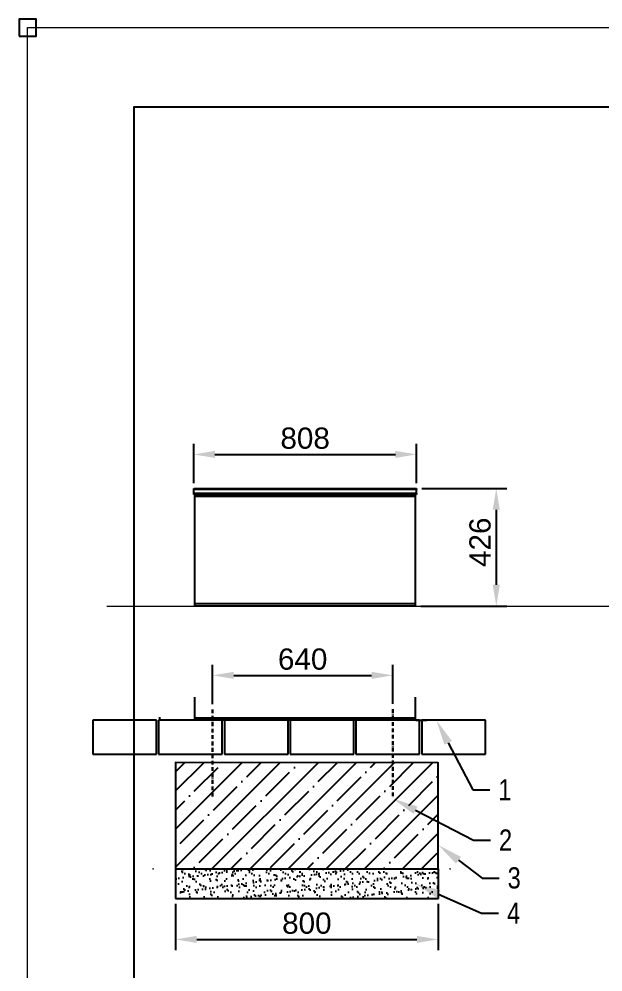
# Model space of a CAD drawing. Header units: millimetres. Extents: x -20 to 5721, y -20 to 4144.
# Drawn here: x -20 to 1356, y 1898 to 4144 of the extents above; entities that cross this region are included whole.
import ezdxf
from ezdxf import colors
from ezdxf.entities.mleader import LeaderData, LeaderLine
from ezdxf.math import Vec2, Vec3

# ---------------------------------------------------------------- set-up
doc = ezdxf.new("R2010")
doc.units = ezdxf.units.MM
doc.linetypes.add('DashDot', pattern=[15, 9, -3, 0, -3])
doc.layers.add('Nekreslit', color=6, linetype='Continuous', plot=False)
for name, color, linetype in [('OBRYSOVA', 7, 'Continuous'), ('SRAFY', 30, 'Continuous'), ('TABULKA', 9, 'Continuous')]:
    doc.layers.add(name, color=color, linetype=linetype)
doc.styles.add('SEACAD_Arial', font='arial.ttf', dxfattribs={"width": 0.8})
doc.styles.get("Standard").update_dxf_attribs({"font": 'arial.ttf'})
doc.dimstyles.new('ISO-25', dxfattribs={"dimtxt": 2.5, "dimasz": 2.5, "dimexe": 1.25, "dimexo": 0.625, "dimtad": 1, "dimtxsty": 'Standard', "dimcen": 2.5, "dimadec": 0, "dimazin": 0, "dimtfac": 1, "dimtmove": 0, "dimatfit": 3, "dimfxl": 1, "dimarcsym": 0})

# ---------------------------------------------------------------- blocks, each defined once
blk = doc.blocks.new('*D39')
at = {"color": 0, "lineweight": -2, "transparency": 16777216}
for p, q in [((435.7, 2528.7), (435.7, 2621.7)), ((860.7, 2529.4), (860.7, 2621.7)), ((485.7, 2596.7), (810.7, 2596.7))]:
    blk.add_line(p, q, dxfattribs=at)
at = {"color": 0, "transparency": 16777216}
for points in [[(485.7, 2605), (485.7, 2588.3), (435.7, 2596.7)], [(810.7, 2605), (810.7, 2588.3), (860.7, 2596.7)]]:
    blk.add_solid(points, dxfattribs=at)
at = {"layer": 'DEFPOINTS', "color": 0, "transparency": 16777216}
for p in [(860.7, 2596.7), (435.7, 2516.2), (860.7, 2516.9)]:
    blk.add_point(p, dxfattribs=at)
at = {"color": 0, "transparency": 16777216, "insert": (648.2, 2634.7), "char_height": 50, "attachment_point": 5}
blk.add_mtext('640', dxfattribs=at)
blk = doc.blocks.new('*D43')
at = {"color": 0, "lineweight": -2, "transparency": 16777216}
for p, q in [((348.6, 2058.1), (348.6, 1949.3)), ((967.4, 2058.1), (967.4, 1949.3)), ((398.6, 1974.3), (917.4, 1974.3))]:
    blk.add_line(p, q, dxfattribs=at)
at = {"color": 0, "transparency": 16777216}
for points in [[(398.6, 1982.6), (398.6, 1965.9), (348.6, 1974.3)], [(917.4, 1982.6), (917.4, 1965.9), (967.4, 1974.3)]]:
    blk.add_solid(points, dxfattribs=at)
at = {"layer": 'DEFPOINTS', "color": 0, "transparency": 16777216}
for p in [(348.6, 2070.6), (967.4, 2070.6), (967.4, 1974.3)]:
    blk.add_point(p, dxfattribs=at)
at = {"color": 0, "transparency": 16777216, "insert": (658, 2012.3), "char_height": 50, "attachment_point": 5}
blk.add_mtext('800', dxfattribs=at)
blk = doc.blocks.new('*D81')
at = {"color": 0, "lineweight": -2, "transparency": 16777216}
for p, q in [((391.4, 3049.5), (391.4, 3142.4)), ((916.5, 3049.5), (916.5, 3142.4)), ((441.4, 3117.4), (866.5, 3117.4))]:
    blk.add_line(p, q, dxfattribs=at)
at = {"color": 0, "transparency": 16777216}
for points in [[(441.4, 3125.7), (441.4, 3109.1), (391.4, 3117.4)], [(866.5, 3125.7), (866.5, 3109.1), (916.5, 3117.4)]]:
    blk.add_solid(points, dxfattribs=at)
at = {"layer": 'DEFPOINTS', "color": 0, "transparency": 16777216}
for p in [(916.5, 3117.4), (391.4, 3037), (916.5, 3037)]:
    blk.add_point(p, dxfattribs=at)
at = {"color": 0, "transparency": 16777216, "insert": (654, 3155.4), "char_height": 50, "attachment_point": 5}
blk.add_mtext('808', dxfattribs=at)
blk = doc.blocks.new('*D87')
at = {"color": 0, "lineweight": -2, "transparency": 16777216}
for p, q in [((929, 3037), (1129.3, 3037)), ((1104.3, 2987), (1104.3, 2810.1)), ((926.5, 2760.1), (1129.3, 2760.1))]:
    blk.add_line(p, q, dxfattribs=at)
at = {"color": 0, "transparency": 16777216}
for points in [[(1095.9, 2987), (1112.6, 2987), (1104.3, 3037)], [(1095.9, 2810.1), (1112.6, 2810.1), (1104.3, 2760.1)]]:
    blk.add_solid(points, dxfattribs=at)
at = {"layer": 'DEFPOINTS', "color": 0, "transparency": 16777216}
for p in [(916.5, 3037), (914, 2760.1), (1104.3, 2760.1)]:
    blk.add_point(p, dxfattribs=at)
at = {"color": 0, "transparency": 16777216, "insert": (1066.2, 2910.4), "char_height": 50, "attachment_point": 5, "rotation": 90}
blk.add_mtext('426', dxfattribs=at)

msp = doc.modelspace()

# ---------------------------------------------------------------- hatches: boundary and pattern name
at = {"layer": 'SRAFY'}
h = msp.add_hatch(dxfattribs=at)
h.set_pattern_fill('ANSI35', color=256, scale=10, angle=9e-06)
h.paths.add_polyline_path([(348.523, 2390.911), (967.385, 2390.564), (967.422, 2140.574), (348.56, 2140.574)])
h = msp.add_hatch(dxfattribs=at)
h.set_pattern_fill('AR-SAND', color=256, scale=0.5)
h.paths.add_polyline_path([(967.427, 2140.574), (348.565, 2140.574), (348.555, 2070.584), (967.427, 2070.582)])

# ---------------------------------------------------------------- linework, layer by layer
for p, q in [((391.375, 3034.385), (391.375, 3036.985)), ((391.375, 3036.985), (916.539, 3036.985)), ((916.539, 3034.385), (391.375, 3034.385)), ((391.375, 3025.936), (391.375, 3034.385)), ((916.539, 3036.985), (916.539, 3034.385)), ((916.539, 3025.936), (916.539, 3034.385)), ((391.375, 3025.936), (916.539, 3025.936)), ((391.375, 3023.336), (391.375, 3025.936)), ((393.975, 3023.336), (391.375, 3023.336)), ((393.975, 3018.136), (393.975, 3023.336)), ((913.94, 3023.336), (393.975, 3023.336)), ((913.94, 3018.136), (393.975, 3018.136)), ((393.975, 2765.303), (393.975, 3018.136)), ((916.539, 3023.336), (913.94, 3023.336)), ((913.94, 3018.136), (913.94, 3023.336)), ((913.94, 2765.303), (913.94, 3018.136)), ((916.539, 3025.936), (916.539, 3023.336)), ((913.94, 2765.303), (393.975, 2765.303)), ((393.975, 2760.104), (393.975, 2765.303)), ((913.94, 2760.104), (913.94, 2765.303)), ((913.94, 2760.104), (393.975, 2760.104)), ((393.975, 2496.111), (393.975, 2545.432)), ((913.94, 2496.111), (913.94, 2545.432)), ((311.856, 2490.911), (311.856, 2497.769)), ((913.94, 2496.111), (393.975, 2496.111)), ((393.975, 2490.911), (393.975, 2496.111)), ((913.94, 2490.911), (913.94, 2496.111)), ((913.94, 2490.911), (393.975, 2490.911)), ((153.732, 2410.911), (295.674, 2410.911))]:
    msp.add_line(p, q)
at = {"color": 7, "linetype": 'Continuous', "lineweight": 18, "true_color": 0xffffff}
msp.add_line((186.617, 2760.104), (3522.664, 2760.104), dxfattribs=at)
at = {"linetype": 'DashDot', "lineweight": 30}
for p, q in [((435.686, 2516.243), (435.686, 2305.58)), ((860.677, 2516.898), (860.677, 2306.235))]:
    msp.add_line(p, q, dxfattribs=at)
at = {"color": 7, "linetype": 'Continuous'}
for p, q in [((303.732, 2490.911), (153.732, 2490.911)), ((153.732, 2490.911), (153.732, 2410.911)), ((303.732, 2410.911), (303.732, 2490.911)), ((458.732, 2490.911), (308.732, 2490.911)), ((308.732, 2490.911), (308.732, 2410.911)), ((458.732, 2410.911), (458.732, 2490.911)), ((613.732, 2490.911), (463.732, 2490.911)), ((463.732, 2490.911), (463.732, 2410.911)), ((613.732, 2410.911), (613.732, 2490.911)), ((768.732, 2490.911), (618.732, 2490.911)), ((618.732, 2490.911), (618.732, 2410.911)), ((768.732, 2410.911), (768.732, 2490.911)), ((923.732, 2490.911), (773.732, 2490.911)), ((773.732, 2490.911), (773.732, 2410.911)), ((923.732, 2410.911), (923.732, 2490.911)), ((1078.732, 2490.911), (928.732, 2490.911)), ((928.732, 2490.911), (928.732, 2410.911)), ((1078.732, 2410.911), (1078.732, 2490.911)), ((153.732, 2410.911), (303.732, 2410.911)), ((308.732, 2410.911), (458.732, 2410.911)), ((463.732, 2410.911), (613.732, 2410.911)), ((618.732, 2410.911), (768.732, 2410.911)), ((773.732, 2410.911), (923.732, 2410.911)), ((928.732, 2410.911), (1078.732, 2410.911))]:
    msp.add_line(p, q, dxfattribs=at)
at = {"color": 7, "linetype": 'Continuous', "lineweight": 25}
msp.add_line((914.674, 2490.911), (940.674, 2490.911), dxfattribs=at)
msp.add_lwpolyline([(348.56, 2140.574), (967.422, 2140.574), (967.385, 2390.564), (348.523, 2390.911)], close=True)
at = {"color": 7, "linetype": 'Continuous'}
for centre in [(295.701, 2140.574), (995.701, 2140.574)]:
    msp.add_circle(centre, 0.01, dxfattribs=at)
at = {"layer": 'Nekreslit'}
msp.add_lwpolyline([(250.667, 335.749), (4290.667, 335.749), (4290.667, 3935.749), (250.667, 3935.749)], close=True, dxfattribs=at)
at = {"layer": 'OBRYSOVA'}
msp.add_lwpolyline([(-20.003, 4103.542), (19.997, 4103.542), (19.997, 4143.542), (-20.003, 4143.542)], close=True, dxfattribs=at)
at = {"layer": 'SRAFY'}
for p, q in [((348.565, 2140.574), (348.555, 2070.584)), ((967.427, 2140.574), (967.427, 2070.582)), ((348.555, 2070.584), (967.427, 2070.582))]:
    msp.add_line(p, q, dxfattribs=at)
at = {"layer": 'TABULKA', "color": 4, "lineweight": 15}
msp.add_lwpolyline([(5700.56, -0.063), (-0.003, -0.063), (-0.003, 4123.542), (5700.56, 4123.542)], close=True, dxfattribs=at)

# ---------------------------------------------------------------- dimensions: what is measured, and where the dimension line sits
for base, p1, p2, text, override, picture, middle in [((916.539, 3117.413), (391.375, 3036.985), (916.539, 3036.985), '808', {"dimscale": 0}, '*D81', (653.957, 3155.442)), ((860.677, 2596.672), (435.686, 2516.243), (860.677, 2516.898), '640', {"dimscale": 0}, '*D39', (648.181, 2634.7)), ((967.427, 1974.28), (348.555, 2070.584), (967.427, 2070.582), '800', {"dimscale": 0, "dimtix": 0, "dimtofl": 1, "dimtmove": 0, "dimatfit": 3}, '*D43', (657.991, 2012.309))]:
    dim = msp.add_linear_dim(base=base, p1=p1, p2=p2, text=text, dimstyle='ISO-25', override=override)
    dim.commit()
    dim.dimension.update_dxf_attribs({"geometry": picture, "text_midpoint": middle})
dim = msp.add_linear_dim(base=(1104.267, 2760.104), p1=(916.539, 3036.985), p2=(913.957, 2760.104), angle=90, text='426', dimstyle='ISO-25', override={"dimscale": 0})
dim.commit()
dim.dimension.update_dxf_attribs({"geometry": '*D87', "text_midpoint": (1104.267, 2910.441), "dimtype": 160})

# ---------------------------------------------------------------- leaders
ml = msp.add_multileader_mtext('Standard')
ml.set_content('1', color=256, style='SEACAD_Arial')
ml.set_leader_properties()
ml.build(insert=Vec2(0, 0))
ml.multileader.update_dxf_attribs({"text_right_attachment_type": 6, "dogleg_length": 2, "arrow_head_size": 60, "scale": 20})
ctx = ml.context
ctx.base_point, ctx.scale, ctx.char_height, ctx.arrow_head_size, ctx.landing_gap_size, ctx.plane_origin = Vec3(1089.007, 2326.811), 20, 50, 60, 20, Vec3(1623.732, 2490.911)
ctx.right_attachment = 6
notes = []
notes.append((ctx, [(0, (1, 1, 0), (1049.007, 2326.811), (1, 0), 40, [(0, [(963.057, 2490.911)], 0, [])])]))
ctx.mtext.insert, ctx.mtext.flow_direction = Vec3(1109.007, 2351.811), 5
ml = msp.add_multileader_mtext('Standard')
ml.set_content('2', color=256, style='SEACAD_Arial')
ml.set_leader_properties()
ml.build(insert=Vec2(0, 0))
ml.multileader.update_dxf_attribs({"text_right_attachment_type": 6, "dogleg_length": 2, "arrow_head_size": 60, "scale": 20})
ctx = ml.context
ctx.base_point, ctx.scale, ctx.char_height, ctx.arrow_head_size, ctx.landing_gap_size, ctx.plane_origin = Vec3(1090.637, 2208.496), 20, 50, 60, 20, Vec3(1544.237, 2306.274)
ctx.right_attachment = 6
notes.append((ctx, [(0, (1, 1, 0), (1050.637, 2208.496), (1, 0), 40, [(0, [(860.677, 2306.235)], 0, [])])]))
ctx.mtext.insert, ctx.mtext.flow_direction = Vec3(1110.637, 2233.496), 5
ml = msp.add_multileader_mtext('Standard')
ml.set_content('3', color=256, style='SEACAD_Arial')
ml.set_leader_properties()
ml.build(insert=Vec2(0, 0))
ml.multileader.update_dxf_attribs({"text_right_attachment_type": 6, "dogleg_length": 2, "arrow_head_size": 60, "scale": 20})
ctx = ml.context
ctx.base_point, ctx.scale, ctx.char_height, ctx.arrow_head_size, ctx.landing_gap_size, ctx.plane_origin = Vec3(1110.937, 2118.889), 20, 50, 60, 20, Vec3(1543.202, 2093.432)
ctx.right_attachment = 6
notes.append((ctx, [(0, (1, 1, 0), (1070.937, 2118.889), (1, 0), 40, [(0, [(967.422, 2196.958)], 0, [])])]))
ctx.mtext.insert, ctx.mtext.flow_direction = Vec3(1130.937, 2144.333), 5
ml = msp.add_multileader_mtext('Standard')
ml.set_content('4', color=256, style='SEACAD_Arial')
ml.set_leader_properties()
ml.build(insert=Vec2(0, 0))
ml.multileader.update_dxf_attribs({"text_right_attachment_type": 6, "dogleg_length": 2, "arrow_head_size": 60, "scale": 20})
ctx = ml.context
ctx.base_point, ctx.scale, ctx.char_height, ctx.arrow_head_size, ctx.landing_gap_size, ctx.plane_origin = Vec3(1109.549, 2036.301), 20, 50, 60, 20, Vec3(1464.117, 2146.683)
ctx.right_attachment = 6
notes.append((ctx, [(0, (1, 1, 0), (1069.549, 2036.301), (1, 0), 40, [(0, [(913.448, 2105.577)], 0, [])])]))
ctx.mtext.insert, ctx.mtext.flow_direction = Vec3(1129.549, 2061.301), 5
for ctx, leaders in notes:
    for number, flags, end, landing, length, lines in leaders:
        leader = LeaderData()
        leader.index, (leader.has_last_leader_line, leader.has_dogleg_vector, leader.attachment_direction) = number, flags
        leader.last_leader_point, leader.dogleg_vector, leader.dogleg_length = Vec3(end), Vec3(landing), length
        for number, points, colour, breaks in lines:
            line = LeaderLine()
            line.index, line.vertices, line.color, line.breaks = number, Vec3.list(points), colors.encode_raw_color(colour), breaks
            leader.lines.append(line)
        ctx.leaders.append(leader)

doc.saveas('drawing.dxf')
